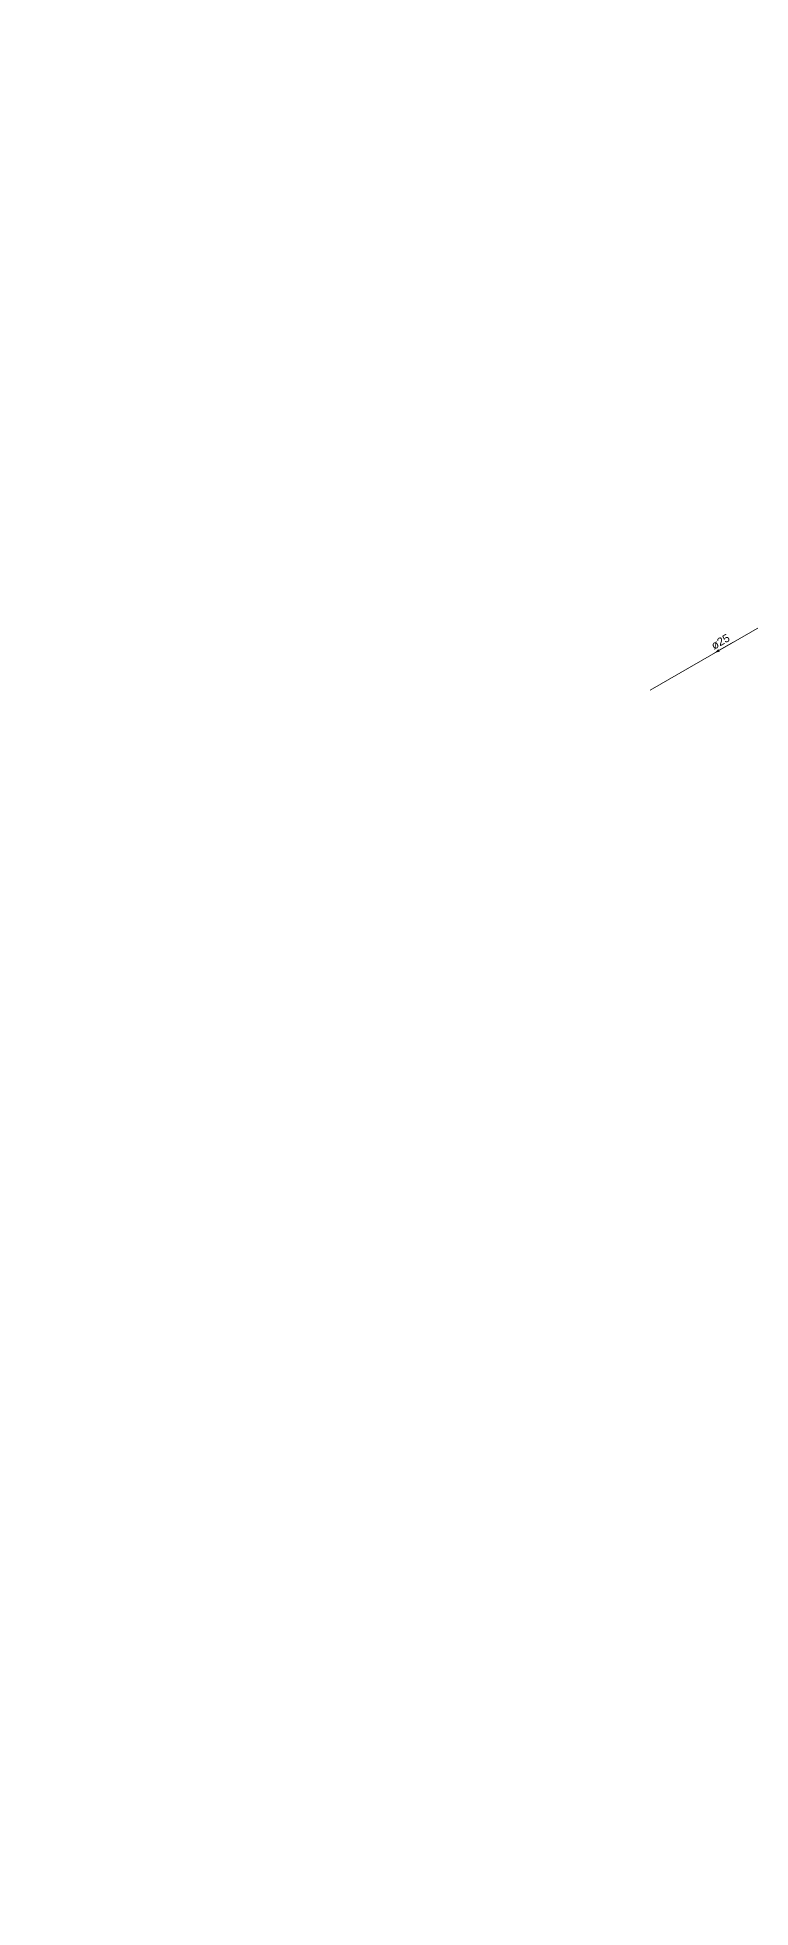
# Model space of a CAD drawing. Header units: millimetres. Extents: x 40 to 499, y -93 to 187.
# Drawn here: x 111.07 to 124.44, y 47.09 to 82.16 of the extents above; entities that cross this region are included whole.
import ezdxf

# ---------------------------------------------------------------- set-up
doc = ezdxf.new("R2010")
doc.units = ezdxf.units.MM
doc.header["$MEASUREMENT"] = 0
for name, color, linetype, lineweight in [('AF-Condutos', 4, 'Continuous', 5), ('AF-Sentido conduto', 9, 'Continuous', 5), ('AF-Textos conduto', 7, 'Continuous', 5)]:
    doc.layers.add(name, color=color, linetype=linetype, lineweight=lineweight)
doc.styles.add('Arial', font='arial.ttf')

msp = doc.modelspace()

# ---------------------------------------------------------------- hatches: boundary and pattern name
at = {"layer": 'AF-Sentido conduto', "linetype": 'Continuous'}
msp.add_hatch(color=1, dxfattribs=at).paths.add_polyline_path([(123.77, 70.616), (123.867, 70.642), (123.841, 70.687)])

# ---------------------------------------------------------------- linework, layer by layer
msp.add_circle((169.946, 37.038), 130.183)
at = {"layer": 'AF-Condutos'}
msp.add_line((125.997, 71.902), (122.561, 69.918), dxfattribs=at)
at = {"layer": 'AF-Sentido conduto', "color": 1}
msp.add_lwpolyline([(124.116, 70.816), (123.77, 70.616)], dxfattribs=at)

# ---------------------------------------------------------------- texts
at = {"layer": 'AF-Textos conduto', "insert": (123.918, 70.76), "char_height": 0.15, "width": 0.7221, "attachment_point": 8, "rotation": 30.0001, "line_spacing_factor": 0.6, "style": 'Arial'}
msp.add_mtext('ø25', dxfattribs=at)

doc.saveas('drawing.dxf')
